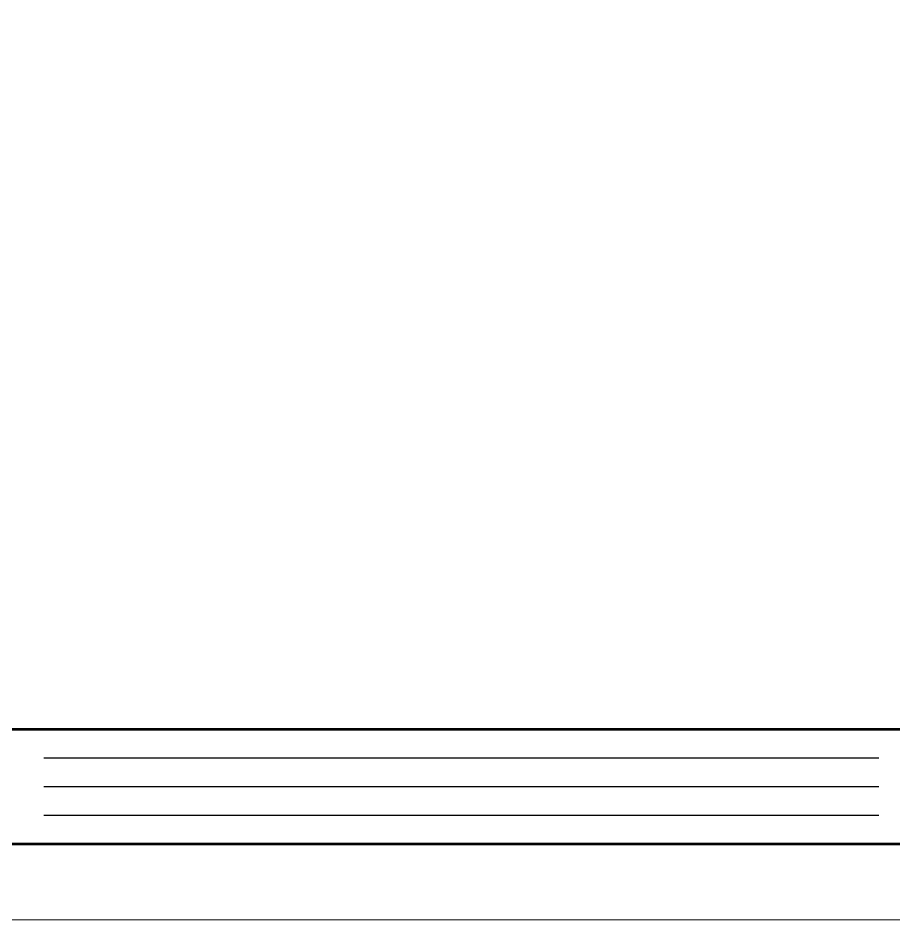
# Model space of a CAD drawing. Header units: millimetres. Extents: x 0 to 841, y 0 to 594.
# Drawn here: x 168.5 to 312.6, y 0 to 148.5 of the extents above; entities that cross this region are included whole.
import ezdxf

# ---------------------------------------------------------------- set-up
doc = ezdxf.new("R2010")
doc.units = ezdxf.units.MM
doc.header["$LTSCALE"] = 0.2
doc.layers.get('Defpoints').update_dxf_attribs({"color": 8})
doc.layers.add('A1_図中枠・表題欄', color=7, linetype='Continuous')
doc.layers.add('A1_図面枠', color=7, linetype='Continuous')

msp = doc.modelspace()

# ---------------------------------------------------------------- linework, layer by layer
at = {"layer": 'A1_図中枠・表題欄', "color": 0, "linetype": 'ByBlock', "lineweight": -2}
for p, q in [((310.14, 26.66), (172.73, 26.66)), ((310.14, 21.94), (172.73, 21.94)), ((310.14, 17.22), (172.73, 17.22))]:
    msp.add_line(p, q, dxfattribs=at)
at = {"layer": 'A1_図面枠', "linetype": 'ByBlock', "lineweight": -2, "const_width": 0.4}
msp.add_lwpolyline([(13.15, 581.5), (827.85, 581.5), (827.85, 12.5), (13.15, 12.5)], close=True, dxfattribs=at)
msp.add_lwpolyline([(13.15, 31.39), (827.85, 31.39)], dxfattribs=at)
at = {"layer": 'Defpoints', "linetype": 'Continuous', "lineweight": 0}
msp.add_lwpolyline([(0, 0), (841, 0), (841, 594), (0, 594)], close=True, dxfattribs=at)

doc.saveas('drawing.dxf')
